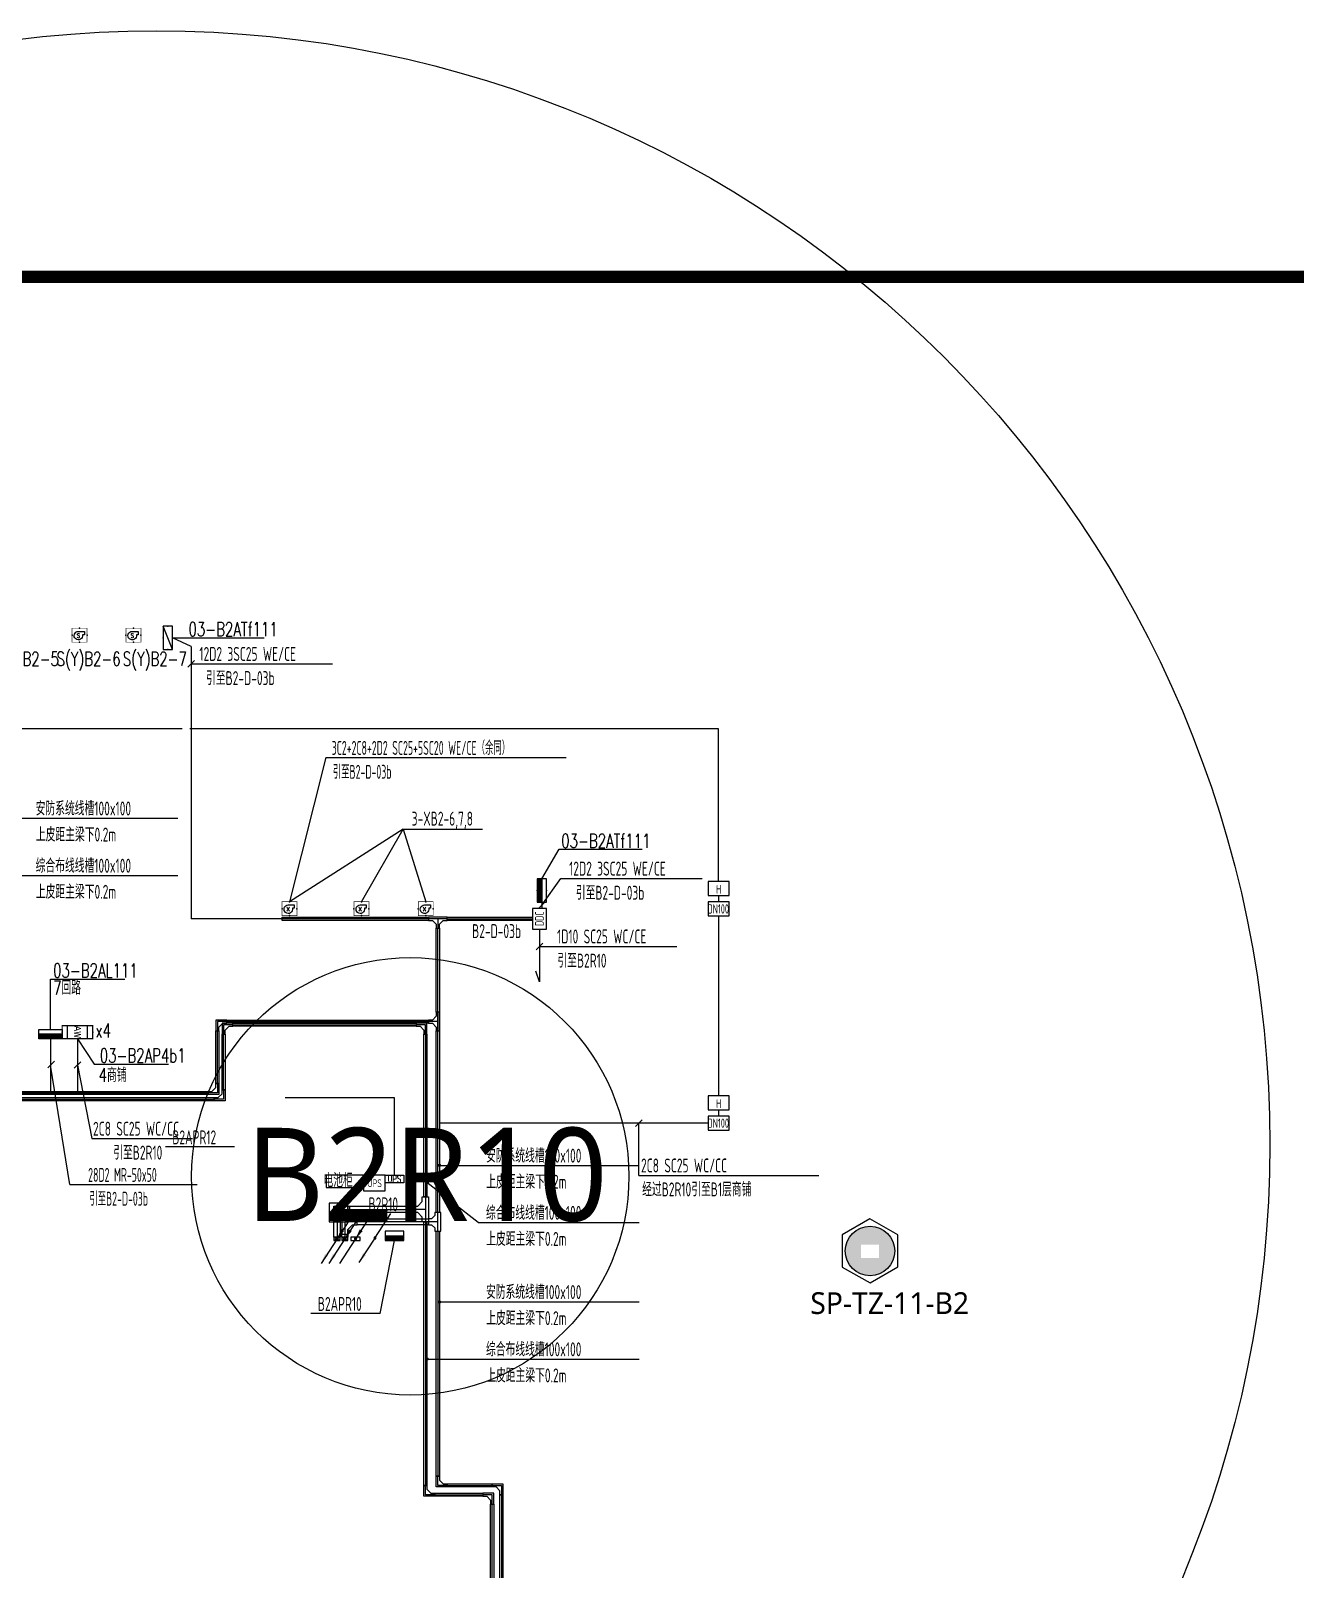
# Model space of a CAD drawing. Extents: x 444086 to 1693832, y -6784 to 371769.
# Drawn here: x 1465352 to 1506114, y 283399 to 332989 of the extents above; entities that cross this region are included whole.
import ezdxf
from ezdxf.enums import TextEntityAlignment as Align

# ---------------------------------------------------------------- set-up
doc = ezdxf.new("R2010")
doc.units = 0
doc.header["$LTSCALE"] = 1000
doc.header["$MEASUREMENT"] = 0
doc.linetypes.add('SZGX_a-zzgr$0$DASHDOT2', pattern=[6, 3, -1.5, 0, -1.5])
doc.layers.get('0').update_dxf_attribs({"color": 1, "linetype": 'CONTINUOUS'})
for name, color, linetype in [('AE-EL-TXT', 3, 'CONTINUOUS'), ('AP', 7, 'CONTINUOUS'), ('A无产权', 5, 'CONTINUOUS'), ('CABLETRAY_DOTE', 5, 'CONTINUOUS'), ('CABLETRAY_WEAK', 6, 'CONTINUOUS'), ('e-LDZ2', 4, 'CONTINUOUS'), ('E-P-NL', 6, 'CONTINUOUS'), ('e-XDD', 7, 'CONTINUOUS'), ('T-BAS', 11, 'CONTINUOUS'), ('T-BSA TEXT', 7, '485_LINE'), ('T-I-CHANNELS', 2, 'CONTINUOUS'), ('T-METER DATA', 150, 'C_LINE'), ('T-R-INTEGRATE', 1, 'CONTINUOUS'), ('T-SYSTEM BLOCK', 4, 'CONTINUOUS'), ('T-TEXT', 7, 'CONTINUOUS'), ('T-TEXT-RD', 3, 'CONTINUOUS'), ('T-电源线槽', 1, 'CONTINUOUS'), ('T-铁塔', 3, 'CONTINUOUS'), ('WALL', 9, 'CONTINUOUS')]:
    doc.layers.add(name, color=color, linetype=linetype)
doc.layers.add('Arc_建筑红线', color=8, linetype='CONTINUOUS', lineweight=40)
doc.styles.add('_TCH_DIM', font='SIMPLEX', dxfattribs={"bigfont": 'GBCBIG'})
doc.styles.add('_TCH_LABEL', font='COMPLEX', dxfattribs={"bigfont": 'GBCBIG'})
doc.styles.add('_TEL_DIM', font='SIMPLEX', dxfattribs={"width": 0.8, "height": 3.5, "bigfont": 'HZTXT'})
doc.styles.add('GBSTYLE', font='gbxwxt.shx', dxfattribs={"width": 0.6, "bigfont": 'gbhzfs.shx'})
doc.styles.add('HZTXT1', font='txtd.shx', dxfattribs={"width": 0.7, "bigfont": 'hztxt.shx'})
doc.styles.get("Standard").update_dxf_attribs({"font": 'GBENOR', "bigfont": 'GBCBIG'})
doc.linetypes.add('485_LINE', pattern='A,25.7,-3.58,["485",Standard,S=2.54,R=0,X=-3.2,Y=-1.27],-3.85', length=33.13)
doc.linetypes.add('C_LINE', pattern='A,25.7,-2.08,["C",Standard,S=2.54,R=0,X=-0.54,Y=-1.27],-2.35', length=30.13)

# ---------------------------------------------------------------- blocks, each defined once
blk = doc.blocks.new('*X692')
at = {"color": 0}
for p, q in [((-250, 33), (-183, 100)), ((-250, 68), (-218, 100)), ((-247, 0), (-147, 100)), ((-212, 0), (-112, 100)), ((-177, 0), (-77, 100)), ((-141, 0), (-41, 100)), ((-106, 0), (-6, 100)), ((-71, 0), (29, 100)), ((-35, 0), (65, 100)), ((0, 0), (100, 100)), ((35, 0), (135, 100)), ((71, 0), (171, 100)), ((106, 0), (206, 100)), ((141, 0), (241, 100)), ((177, 0), (250, 73)), ((212, 0), (250, 38)), ((247, 0), (250, 3))]:
    blk.add_line(p, q, dxfattribs=at)
blk = doc.blocks.new('$equip$00001414')
for p, q in [((0.75, 0.6), (-0.75, 0.6)), ((-0.75, 0.6), (-0.75, 0)), ((-0.75, 0.3), (0.75, 0.3)), ((-0.75, 0), (0.75, 0)), ((0.75, 0), (0.75, 0.6))]:
    blk.add_line(p, q)
at = {"const_width": 0.3}
blk.add_lwpolyline([(-0.75, 0.15), (0.75, 0.15)], dxfattribs=at)
for p in [(-0.75, 0.3), (0, 0.6), (0, 0), (0.75, 0.3)]:
    blk.add_point(p)
at = {"xscale": 0.00300000000061118, "yscale": 0.00300000000061118, "zscale": 0.00300000000061118}
blk.add_blockref('*X692', (0, 0), dxfattribs=at)
at = {"style": '_TCH_LABEL', "flags": 9}
blk.add_attdef('A', (0, 0), '', height=0.00002, dxfattribs=at)
blk = doc.blocks.new('$equip_U$00000289(PC-201201232)')
at = {"const_width": 0.075}
blk.add_lwpolyline([(-0.9, 1.68), (-0.9, 0), (0.9, 0), (0.9, 1.68)], close=True, dxfattribs=at)
blk.add_lwpolyline([(0.58, 1.3), (0.58, 0.89), (0.37, 0.89, -2.805884), (-0.14, 1.3)], format="xyb", close=True)
for p in [(-0.9, 0.84), (0, 1.68), (0, 0), (0.9, 0.84)]:
    blk.add_point(p)
at = {"color": 7, "style": '_TCH_LABEL'}
blk.add_attdef('$TEXT$', text='', height=0.5, dxfattribs=at).set_placement((-0.15, 0.79), align=Align.MIDDLE_CENTER)
at = {"color": 7, "style": '_TEL_DIM', "flags": 1}
blk.add_attdef('A', text='', height=0.000025, dxfattribs=at).set_placement((0, 0), align=Align.MIDDLE_CENTER)
blk = doc.blocks.new('DDC')
at = {"layer": 'T-SYSTEM BLOCK'}
blk.add_lwpolyline([(-300, -400), (300, -400), (300, 0), (-300, 0)], close=True, dxfattribs=at)
at = {"layer": 'T-TEXT', "style": 'GBSTYLE', "width": 0.7}
blk.add_text('DDC', height=250, dxfattribs=at).set_placement((5, -324), align=Align.CENTER)
blk = doc.blocks.new('空调抄费表')
at = {"layer": 'T-SYSTEM BLOCK'}
blk.add_lwpolyline([(-338, 0), (338, 0), (338, 450), (-338, 450)], close=True, dxfattribs=at)
at = {"layer": 'T-TEXT', "style": 'GBSTYLE', "width": 0.7}
blk.add_text('H', height=281, dxfattribs=at).set_placement((-84, 63))
blk = doc.blocks.new('$equip$00001416')
for p, q in [((0.75, 0.6), (-0.75, 0.6)), ((-0.75, 0), (0.75, 0.6)), ((-0.75, 0.6), (-0.75, 0)), ((-0.75, 0), (0.75, 0)), ((0.75, 0), (0.75, 0.6))]:
    blk.add_line(p, q)
for p in [(-0.75, 0.3), (0, 0.6), (0, 0), (0.75, 0.3)]:
    blk.add_point(p)
at = {"style": '_TCH_LABEL', "flags": 9}
blk.add_attdef('A', (0, 0), '', height=0.00002, dxfattribs=at)
blk = doc.blocks.new('$equip_U$00000228(PC-201201232)')
at = {"const_width": 0.06}
blk.add_lwpolyline([(-0.72, 1.35), (-0.72, 0), (0.72, 0), (0.72, 1.35)], close=True, dxfattribs=at)
blk.add_lwpolyline([(0.47, 1.04), (0.47, 0.71), (0.29, 0.71, -2.805884), (-0.11, 1.04)], format="xyb", close=True)
for p in [(-0.72, 0.67), (0, 1.35), (0, 0), (0.72, 0.67)]:
    blk.add_point(p)
at = {"color": 7, "style": '_TCH_LABEL'}
blk.add_attdef('$TEXT$', text='', height=0.4, dxfattribs=at).set_placement((-0.11, 0.63), align=Align.MIDDLE_CENTER)
at = {"color": 7, "style": '_TCH_LABEL', "flags": 1}
blk.add_attdef('A', text='', height=0.000025, dxfattribs=at).set_placement((0, 0), align=Align.MIDDLE_CENTER)
blk = doc.blocks.new('$equip_U$00000265(GZ顾恪)')
at = {"linetype": 'Continuous'}
for p, q in [((-0.54, 0.7), (-0.54, 0)), ((0.54, 0.7), (0.54, 0))]:
    blk.add_line(p, q, dxfattribs=at)
at = {"const_width": 0.06}
blk.add_lwpolyline([(-0.82, 0.7), (0.82, 0.7), (0.82, 0), (-0.82, 0)], close=True, dxfattribs=at)
for p in [(-0.82, 0.35), (0, 0.7), (0, 0), (0.82, 0.35)]:
    blk.add_point(p)
at = {"color": 7, "style": '_TCH_LABEL'}
blk.add_attdef('$TEXT$', text='', height=0.36, dxfattribs=at).set_placement((-0.004, 0.344), align=Align.MIDDLE_CENTER)
at = {"color": 7, "style": '_TCH_LABEL', "flags": 1}
blk.add_attdef('A', text='', height=0.000025, dxfattribs=at).set_placement((0, 0), align=Align.MIDDLE_CENTER)
blk = doc.blocks.new('$C30801101522724')
at = {"layer": 'T-SYSTEM BLOCK'}
blk.add_hatch(color=256, dxfattribs=at).paths.add_polyline_path([(0, 0), (0, -0.3), (1.2, -0.3), (1.2, 0)])
blk.add_line((0, 0), (1.2, 0), dxfattribs=at)
blk.add_lwpolyline([(0, -0.3), (1.2, -0.3), (1.2, 0.3), (0, 0.3)], close=True, dxfattribs=at)
at = {"style": '_TEL_DIM', "width": 0.8, "flags": 9}
blk.add_attdef('A', (0, 0), '', height=0.007, rotation=0.01, dxfattribs=at)
blk = doc.blocks.new('UPS')
at = {"layer": 'T-SYSTEM BLOCK'}
blk.add_lwpolyline([(-350, -500), (350, -500), (350, 0), (-350, 0)], close=True, dxfattribs=at)
at = {"layer": 'T-TEXT', "style": 'GBSTYLE', "width": 0.7}
blk.add_text('UPS', height=250, dxfattribs=at).set_placement((-215, -384))
blk = doc.blocks.new('UPS1111111')
at = {"layer": 'e-LDZ2'}
blk.add_lwpolyline([(1572091, 301016), (1572991, 301016), (1572991, 300641), (1572091, 300641), (1572091, 301016)], dxfattribs=at)
at = {"layer": 'e-XDD', "style": 'HZTXT1', "width": 0.7}
blk.add_text('UPS', height=350, dxfattribs=at).set_placement((1572541, 300659), align=Align.CENTER)

msp = doc.modelspace()

# ---------------------------------------------------------------- hatches: boundary and pattern name
at = {"layer": 'T-SYSTEM BLOCK'}
h = msp.add_hatch(color=256, dxfattribs=at)
edge = h.paths.add_edge_path()
edge.add_arc((1476447, 294074), 52.5, 0, 360)
h.paths.add_polyline_path([(1476830, 294563), (1476962, 294868), (1476737, 294623)])
h = msp.add_hatch(color=256, dxfattribs=at)
edge = h.paths.add_edge_path()
edge.add_arc((1475225, 294050), 52.5, 0, 360)
h.paths.add_polyline_path([(1474842, 293562), (1474710, 293257), (1474935, 293502)])
h = msp.add_hatch(color=256, dxfattribs=at)
edge = h.paths.add_edge_path()
edge.add_arc((1475475, 294050), 52.5, 0, 360)
h.paths.add_polyline_path([(1475092, 293562), (1474960, 293257), (1475185, 293502)])
h = msp.add_hatch(color=256, dxfattribs=at)
h.paths.add_polyline_path([(1475450, 294296), (1475404, 294326), (1475254, 294094, -0.041583), (1475260, 294089)])
h.paths.add_polyline_path([(1475404, 294326), (1475357, 294356), (1475246, 294099, -0.041583), (1475254, 294094)])
h.paths.add_polyline_path([(1475254, 294094, 0.041583), (1475246, 294099), (1475225, 294050)], flags=17)
h.paths.add_polyline_path([(1475260, 294089, 0.041583), (1475254, 294094), (1475225, 294050)], flags=17)
h.paths.add_polyline_path([(1475246, 294099, 0.539871), (1475172, 294050, 1), (1475277, 294050, 0.210266), (1475260, 294089), (1475225, 294050)])
h = msp.add_hatch(color=256, dxfattribs=at)
h.paths.add_polyline_path([(1475700, 294296), (1475654, 294326), (1475504, 294094, -0.041583), (1475510, 294089)])
h.paths.add_polyline_path([(1475654, 294326), (1475607, 294356), (1475496, 294099, -0.041583), (1475504, 294094)])
h.paths.add_polyline_path([(1475504, 294094, 0.041583), (1475496, 294099), (1475475, 294050)], flags=17)
h.paths.add_polyline_path([(1475510, 294089, 0.041583), (1475504, 294094), (1475475, 294050)], flags=17)
h.paths.add_polyline_path([(1475496, 294099, 0.539871), (1475422, 294050, 1), (1475527, 294050, 0.210266), (1475510, 294089), (1475475, 294050)])
h = msp.add_hatch(color=256, dxfattribs=at)
h.paths.add_polyline_path([(1476050, 294296), (1476004, 294326), (1475854, 294094, -0.041583), (1475860, 294089)])
h.paths.add_polyline_path([(1476004, 294326), (1475957, 294356), (1475846, 294099, -0.041583), (1475854, 294094)])
h.paths.add_polyline_path([(1475854, 294094, 0.041583), (1475846, 294099), (1475825, 294050)], flags=17)
h.paths.add_polyline_path([(1475860, 294089, 0.041583), (1475854, 294094), (1475825, 294050)], flags=17)
h.paths.add_polyline_path([(1475846, 294099, 0.539871), (1475772, 294050, 1), (1475877, 294050, 0.210266), (1475860, 294089), (1475825, 294050)])
h = msp.add_hatch(color=256, dxfattribs=at)
edge = h.paths.add_edge_path()
edge.add_arc((1476447, 294074), 52.5, 0, 360)
h.paths.add_polyline_path([(1476064, 293586), (1475932, 293281), (1476157, 293526)])
at = {"layer": 'T-TEXT', "linetype": 'ByBlock'}
h = msp.add_hatch(color=256, dxfattribs=at)
edge = h.paths.add_edge_path()
edge.add_arc((1478525, 296416), 37.5, 0, 360)
h = msp.add_hatch(color=256, dxfattribs=at)
edge = h.paths.add_edge_path()
edge.add_arc((1478125, 295864), 37.5, 0, 360)
h = msp.add_hatch(color=256, dxfattribs=at)
edge = h.paths.add_edge_path()
edge.add_arc((1478525, 292018), 37.5, 0, 360)
h = msp.add_hatch(color=256, dxfattribs=at)
edge = h.paths.add_edge_path()
edge.add_arc((1478125, 290174), 37.5, 0, 360)
at = {"layer": 'WALL', "linetype": 'ByBlock'}
h = msp.add_hatch(dxfattribs=at)
h.set_pattern_fill('ESCHER', color=1)
h.set_pattern_definition([(60, (-1384841.132, -2108109.244), (-30.47999999, -7e-09), [27.94, -2.54]), (180, (-1384841.132, -2108109.244), (15.24, -26.3964543), [27.94, -2.54]), (300, (-1384841.132, -2108109.244), (30.47999999, -7e-09), [27.94, -2.54]), (60, (-1384838.592, -2108109.244), (-30.47999999, -7e-09), [5.08, -25.4]), (300, (-1384838.592, -2108109.244), (30.47999999, -7e-09), [5.08, -25.4]), (60, (-1384842.402, -2108107.045), (-30.47999999, -7e-09), [5.08, -25.4]), (180, (-1384842.402, -2108107.045), (15.24, -26.3964543), [5.08, -25.4]), (300, (-1384842.402, -2108111.444), (30.47999999, -7e-09), [5.08, -25.4]), (180, (-1384842.402, -2108111.444), (15.24, -26.3964543), [5.08, -25.4]), (60, (-1384851.292, -2108109.244), (-30.47999999, -7e-09), [5.08, -25.4]), (300, (-1384851.292, -2108109.244), (30.47999999, -7e-09), [5.08, -25.4]), (60, (-1384836.052, -2108118.043), (-30.47999999, -7e-09), [5.08, -25.4]), (180, (-1384836.052, -2108118.043), (15.24, -26.3964543), [5.08, -25.4]), (300, (-1384836.052, -2108100.445), (30.47999999, -7e-09), [5.08, -25.4]), (180, (-1384836.052, -2108100.445), (15.24, -26.3964543), [5.08, -25.4]), (0, (-1384836.052, -2108104.845), (-15.24, 26.3964543), [17.78, -12.7]), (0, (-1384836.052, -2108113.644), (-15.24, 26.3964543), [17.78, -12.7]), (120, (-1384839.862, -2108102.645), (-30.47999999, 7e-09), [17.78, -12.7]), (120, (-1384847.482, -2108107.045), (-30.47999999, 7e-09), [17.78, -12.7]), (240, (-1384847.482, -2108111.444), (15.23999999, -26.3964543), [17.78, -12.7]), (240, (-1384839.862, -2108115.843), (15.23999999, -26.3964543), [17.78, -12.7])])
h.paths.add_polyline_path([(1491611, 293657, 1), (1493203, 293657, 1)])
h.paths.add_polyline_path([(1492701, 293862), (1492701, 293427), (1492113, 293427), (1492113, 293862)], flags=16)

# ---------------------------------------------------------------- linework, layer by layer
at = {"layer": 'AE-EL-TXT'}
for p, q in [((1477075, 298595, 0), (1473548, 298595, 0)), ((1477075, 296100, 0), (1477075, 298595, 0))]:
    msp.add_line(p, q, dxfattribs=at)
at = {"layer": 'Arc_建筑红线', "color": 20, "linetype": 'SZGX_a-zzgr$0$DASHDOT2', "ltscale": 0.2, "const_width": 400}
msp.add_lwpolyline([(1507132, 303600), (1515132, 311600), (1532552, 311600), (1532552, 325060), (1380092, 325060), (1380092, 311600), (1261882, 311600), (1260632, 309100), (1260632, 224070), (1365922, 224070), (1365922, 129100), (1507132, 129100), (1507132, 303600)], dxfattribs=at)
at = {"layer": 'CABLETRAY_DOTE'}
for p, q in [((1478175, 304363, 0), (1473457, 304363, 0)), ((1478775, 304363, 0), (1478175, 304363, 0)), ((1478475, 304363, 0), (1478475, 304063, 0)), ((1478775, 304363, 0), (1481525, 304363, 0)), ((1471668, 301050, 0), (1471368, 301050, 0)), ((1471368, 301050, 0), (1471368, 300750, 0)), ((1471668, 301050, 0), (1478175, 301050, 0)), ((1478475, 301050, 0), (1478175, 301050, 0)), ((1478475, 300750, 0), (1478475, 301350, 0)), ((1471368, 299051, 0), (1471368, 300750, 0)), ((1471368, 299051, 0), (1471368, 298751, 0)), ((1464875, 298751, 0), (1471068, 298751, 0)), ((1471368, 298751, 0), (1471068, 298751, 0)), ((1478475, 294299, 0), (1478475, 286400, 0)), ((1478475, 286100, 0), (1478475, 286400, 0)), ((1478775, 286100, 0), (1478475, 286100, 0)), ((1478775, 286100, 0), (1480225, 286100, 0)), ((1480225, 286100, 0), (1480525, 286100, 0)), ((1480525, 286100, 0), (1480525, 285800, 0)), ((1480525, 285800, 0), (1480525, 281653, 0))]:
    msp.add_line(p, q, dxfattribs=at)
at = {"layer": 'CABLETRAY_DOTE', "linetype": 'ByBlock'}
for p, q in [((1478475, 294899, 0), (1478475, 304063)), ((1471868, 300950, 0), (1471568, 300950, 0)), ((1471568, 300950, 0), (1471568, 300650, 0)), ((1471568, 298851, 0), (1471568, 300650, 0)), ((1471868, 300950, 0), (1477775, 300950, 0)), ((1478075, 300950, 0), (1477775, 300950, 0)), ((1478075, 300650, 0), (1478075, 300950, 0)), ((1478075, 300650, 0), (1478075, 295399, 0)), ((1464675, 298551, 0), (1471268, 298551, 0)), ((1471568, 298551, 0), (1471268, 298551, 0)), ((1471568, 298851, 0), (1471568, 298551, 0)), ((1478075, 295399, 0), (1478075, 294599, 0)), ((1475225, 294599, 0), (1475225, 294999, 0)), ((1475225, 294999, 0), (1475625, 294999, 0)), ((1475225, 294599, 0), (1475225, 294099, 0)), ((1475875, 294599, 0), (1475475, 294599, 0)), ((1475475, 294599, 0), (1475475, 294199, 0)), ((1475625, 294999, 0), (1477675, 294999, 0)), ((1478175, 294599, 0), (1475875, 294599, 0)), ((1478075, 294999, 0), (1477675, 294999, 0)), ((1478075, 294599, 0), (1478075, 286100, 0)), ((1478475, 294599, 0), (1478175, 294599, 0)), ((1478475, 294299, 0), (1478475, 294899, 0)), ((1475475, 294199, 0), (1475475, 294099, 0)), ((1478075, 285800, 0), (1478075, 286100, 0)), ((1478375, 285800, 0), (1478075, 285800, 0)), ((1478375, 285800, 0), (1479925, 285800, 0)), ((1480225, 285800, 0), (1479925, 285800, 0)), ((1480225, 285500, 0), (1480225, 285800, 0)), ((1480225, 281353, 0), (1480225, 285500, 0))]:
    msp.add_line(p, q, dxfattribs=at)
at = {"layer": 'CABLETRAY_WEAK'}
for p, q in [((1473457, 304313, 0), (1473457, 304413, 0)), ((1473457, 304413, 0), (1478175, 304413, 0)), ((1478175, 304313, 0), (1473457, 304313, 0)), ((1478775, 304413, 0), (1478175, 304413, 0)), ((1478175, 304413, 0), (1478175, 304313, 0)), ((1478175, 304413, 0), (1478175, 304313, 0)), ((1478175, 304313, 0), (1478300, 304313, 0)), ((1478300, 304313, 0), (1478425, 304188, 0)), ((1478425, 304188, 0), (1478425, 304063, 0)), ((1478425, 304063, 0), (1478525, 304063, 0)), ((1478525, 304188, 0), (1478650, 304313, 0)), ((1478525, 304063, 0), (1478525, 304188, 0)), ((1478650, 304313, 0), (1478775, 304313, 0)), ((1478775, 304313, 0), (1478775, 304413, 0)), ((1478775, 304413, 0), (1481525, 304413, 0)), ((1478775, 304313, 0), (1478775, 304413, 0)), ((1481525, 304313, 0), (1478775, 304313, 0)), ((1481525, 304413, 0), (1481525, 304313, 0)), ((1471668, 301100, 0), (1471318, 301100, 0)), ((1471318, 301100, 0), (1471318, 300750, 0)), ((1471668, 301000, 0), (1471668, 301100, 0)), ((1471668, 301100, 0), (1478175, 301100, 0)), ((1471668, 301000, 0), (1471668, 301100, 0)), ((1478175, 301100, 0), (1478175, 301000, 0)), ((1478300, 301100, 0), (1478175, 301100, 0)), ((1478175, 301100, 0), (1478175, 301000, 0)), ((1478425, 301225, 0), (1478300, 301100, 0)), ((1478525, 301350, 0), (1478425, 301350, 0)), ((1478425, 301350, 0), (1478425, 301225, 0)), ((1478525, 300750, 0), (1478525, 301350, 0)), ((1471318, 300750, 0), (1471418, 300750, 0)), ((1471318, 299051, 0), (1471318, 300750, 0)), ((1471318, 300750, 0), (1471418, 300750, 0)), ((1471418, 300875, 0), (1471543, 301000, 0)), ((1471418, 300750, 0), (1471418, 300875, 0)), ((1471418, 300750, 0), (1471418, 299051, 0)), ((1471543, 301000, 0), (1471668, 301000, 0)), ((1478175, 301000, 0), (1471668, 301000, 0)), ((1478175, 301000, 0), (1478300, 301000, 0)), ((1478300, 301000, 0), (1478425, 300875, 0)), ((1478425, 300875, 0), (1478425, 300750, 0)), ((1478425, 300750, 0), (1478525, 300750, 0)), ((1471418, 299051, 0), (1471318, 299051, 0)), ((1471318, 298926, 0), (1471318, 299051, 0)), ((1471318, 299051, 0), (1471418, 299051, 0)), ((1471418, 299051, 0), (1471418, 298701, 0)), ((1464875, 298801, 0), (1471068, 298801, 0)), ((1471068, 298701, 0), (1464875, 298701, 0)), ((1471068, 298801, 0), (1471068, 298701, 0)), ((1471068, 298701, 0), (1471068, 298801, 0)), ((1471068, 298801, 0), (1471193, 298801, 0)), ((1471418, 298701, 0), (1471068, 298701, 0)), ((1471193, 298801, 0), (1471318, 298926, 0)), ((1478425, 286400, 0), (1478425, 294299, 0)), ((1478425, 294299, 0), (1478525, 294299, 0)), ((1478525, 294299, 0), (1478525, 286400, 0)), ((1478525, 286400, 0), (1478425, 286400, 0)), ((1478425, 286050, 0), (1478425, 286400, 0)), ((1478425, 286400, 0), (1478525, 286400, 0)), ((1478525, 286400, 0), (1478525, 286275, 0)), ((1478525, 286275, 0), (1478650, 286150, 0)), ((1478650, 286150, 0), (1478775, 286150, 0)), ((1478775, 286150, 0), (1478775, 286050, 0)), ((1478775, 286050, 0), (1478775, 286150, 0)), ((1478775, 286150, 0), (1480225, 286150, 0)), ((1480225, 286150, 0), (1480225, 286050, 0)), ((1480225, 286150, 0), (1480575, 286150, 0)), ((1480225, 286050, 0), (1480225, 286150, 0)), ((1480575, 286150, 0), (1480575, 285800, 0)), ((1478775, 286050, 0), (1478425, 286050, 0)), ((1480225, 286050, 0), (1478775, 286050, 0)), ((1480350, 286050, 0), (1480225, 286050, 0)), ((1480475, 285925, 0), (1480350, 286050, 0)), ((1480475, 285800, 0), (1480475, 285925, 0)), ((1480475, 281653, 0), (1480475, 285800, 0)), ((1480475, 285800, 0), (1480575, 285800, 0)), ((1480575, 285800, 0), (1480475, 285800, 0)), ((1480575, 285800, 0), (1480575, 281653, 0))]:
    msp.add_line(p, q, dxfattribs=at)
at = {"layer": 'CABLETRAY_WEAK', "linetype": 'ByBlock'}
for p, q in [((1478425, 304063), (1478525, 304063)), ((1478425, 301350), (1478425, 304063)), ((1478525, 304063), (1478525, 294899, 0)), ((1478425, 294899, 0), (1478425, 300750)), ((1475875, 294699, 0), (1475375, 294699, 0)), ((1475375, 294699, 0), (1475375, 294199, 0)), ((1475875, 294499, 0), (1475875, 294699, 0)), ((1475875, 294699, 0), (1478175, 294699, 0)), ((1475875, 294499, 0), (1475875, 294699, 0)), ((1478175, 294699, 0), (1478175, 294499, 0)), ((1478275, 294699, 0), (1478175, 294699, 0)), ((1478175, 294699, 0), (1478175, 294499, 0)), ((1478375, 294799, 0), (1478275, 294699, 0)), ((1478575, 294899, 0), (1478375, 294899, 0)), ((1478375, 294899, 0), (1478375, 294799, 0)), ((1478525, 294899, 0), (1478425, 294899, 0)), ((1478575, 294299, 0), (1478575, 294899, 0)), ((1475375, 294099, 0), (1475375, 294199, 0)), ((1475375, 294199, 0), (1475575, 294199, 0)), ((1475375, 294199, 0), (1475575, 294199, 0)), ((1475575, 294099, 0), (1475375, 293999, 0)), ((1475375, 294099, 0), (1475575, 293999, 0)), ((1475575, 294099, 0), (1475375, 294099, 0)), ((1475575, 294349, 0), (1475725, 294499, 0)), ((1475575, 294199, 0), (1475575, 294349, 0)), ((1475575, 294199, 0), (1475575, 294099, 0)), ((1475725, 294499, 0), (1475875, 294499, 0)), ((1478175, 294499, 0), (1475875, 294499, 0)), ((1478175, 294499, 0), (1478275, 294499, 0)), ((1478275, 294499, 0), (1478375, 294399, 0)), ((1478375, 294399, 0), (1478375, 294299, 0)), ((1478375, 294299, 0), (1478575, 294299, 0)), ((1478375, 294299, 0), (1478575, 294299, 0))]:
    msp.add_line(p, q, dxfattribs=at)
at = {"layer": 'CABLETRAY_WEAK', "elevation": 0}
msp.add_lwpolyline([(1475375, 294000), (1475575, 294000), (1475575, 294100), (1475375, 294100)], close=True, dxfattribs=at)
at = {"layer": 'T-BAS'}
for p, q in [((1469925, 313425, 0), (1472877, 313426, 0)), ((1470525, 313145, 0), (1469925, 313425, 0)), ((1470525, 313145, 0), (1470525, 304363, 0)), ((1477361, 307253, 0), (1473692, 304916, 0)), ((1476012, 304916, 0), (1477361, 307253, 0)), ((1477361, 307253, 0), (1478083, 304916, 0)), ((1481825, 305650, 0), (1482387, 306605, 0)), ((1473457, 304363, 0), (1470525, 304363, 0)), ((1465990, 302421), (1468383, 302421)), ((1465990, 300797), (1465990, 302421)), ((1465990, 300497), (1465990, 298801, 0))]:
    msp.add_line(p, q, dxfattribs=at)
at = {"layer": 'T-BAS', "linetype": 'ByBlock'}
for p, q in [((1477361, 307253, 0), (1479917, 307253, 0)), ((1482387, 306605, 0), (1485065, 306605, 0)), ((1481825, 304900, 0), (1481825, 304700, 0))]:
    msp.add_line(p, q, dxfattribs=at)
at = {"layer": 'T-BAS', "color": 1, "linetype": 'ByBlock'}
for p, q in [((1481750, 304025, 0), (1481750, 302334, 0)), ((1481750, 302334, 0), (1481631, 302673, 0))]:
    msp.add_line(p, q, dxfattribs=at)
at = {"layer": 'T-BAS', "color": 3}
msp.add_circle((1477586, 296064), 7049, dxfattribs=at)
at = {"layer": 'T-BSA TEXT', "linetype": 'ByBlock'}
for p, q in [((1470419, 312476, 0), (1470631, 312688, 0)), ((1470525, 312582, 0), (1475082, 312582, 0)), ((1474862, 309562), (1473692, 304916)), ((1474862, 309562), (1482607, 309562)), ((1481825, 304800, 0), (1482445, 305662)), ((1482445, 305662), (1487001, 305662, 0)), ((1481718, 304694, 0), (1481931, 304907, 0)), ((1481643, 303369, 0), (1481856, 303581, 0)), ((1481750, 303475, 0), (1486183, 303475, 0)), ((1465902, 299562, 0), (1466115, 299774, 0)), ((1466616, 295800), (1465990, 299649)), ((1466751, 299545, 0), (1466963, 299757, 0)), ((1466857, 299651, 0), (1467317, 297287)), ((1484850, 297670, 0), (1485063, 297882, 0)), ((1484957, 296094, 0), (1484957, 297776, 0)), ((1467317, 297287), (1470563, 297287)), ((1484957, 296094, 0), (1490752, 296094, 0)), ((1466616, 295800), (1470720, 295800))]:
    msp.add_line(p, q, dxfattribs=at)
at = {"layer": 'T-I-CHANNELS', "linetype": 'ByBlock'}
for p, q in [((1471868, 301000, 0), (1471518, 301000, 0)), ((1471518, 301000, 0), (1471518, 300650, 0)), ((1471518, 300650, 0), (1471618, 300650, 0)), ((1471518, 298851, 0), (1471518, 300650, 0)), ((1471518, 300650, 0), (1471618, 300650, 0)), ((1471618, 300775, 0), (1471743, 300900, 0)), ((1471618, 300650, 0), (1471618, 300775, 0)), ((1471618, 300650, 0), (1471618, 298851, 0)), ((1471743, 300900, 0), (1471868, 300900, 0)), ((1471868, 300900, 0), (1471868, 301000, 0)), ((1471868, 301000, 0), (1477775, 301000, 0)), ((1471868, 300900, 0), (1471868, 301000, 0)), ((1477775, 300900, 0), (1471868, 300900, 0)), ((1477775, 301000, 0), (1477775, 300900, 0)), ((1478125, 301000, 0), (1477775, 301000, 0)), ((1477775, 301000, 0), (1477775, 300900, 0)), ((1477775, 300900, 0), (1477900, 300900, 0)), ((1477900, 300900, 0), (1478025, 300775, 0)), ((1478025, 300775, 0), (1478025, 300650, 0)), ((1478025, 295399, 0), (1478025, 300650, 0)), ((1478025, 300650, 0), (1478125, 300650, 0)), ((1478025, 300650, 0), (1478125, 300650, 0)), ((1478125, 300650, 0), (1478125, 301000, 0)), ((1478125, 300650, 0), (1478125, 295399, 0)), ((1464675, 298601, 0), (1471268, 298601, 0)), ((1471268, 298601, 0), (1471268, 298501, 0)), ((1471268, 298501, 0), (1471268, 298601, 0)), ((1471268, 298601, 0), (1471393, 298601, 0)), ((1471393, 298601, 0), (1471518, 298726, 0)), ((1471618, 298851, 0), (1471518, 298851, 0)), ((1471518, 298726, 0), (1471518, 298851, 0)), ((1471518, 298851, 0), (1471618, 298851, 0)), ((1471618, 298851, 0), (1471618, 298501, 0)), ((1471268, 298501, 0), (1464675, 298501, 0)), ((1471618, 298501, 0), (1471268, 298501, 0)), ((1475125, 294599, 0), (1475125, 295099, 0)), ((1475125, 295099, 0), (1475625, 295099, 0)), ((1475625, 294899, 0), (1475625, 295099, 0)), ((1475625, 295099, 0), (1477675, 295099, 0)), ((1475625, 295099, 0), (1475625, 294899, 0)), ((1477675, 294899, 0), (1477675, 295099, 0)), ((1477675, 295099, 0), (1477825, 295099, 0)), ((1477825, 295099, 0), (1477975, 295249, 0)), ((1477975, 295249, 0), (1477975, 295399, 0)), ((1477975, 295399, 0), (1478175, 295399, 0)), ((1478125, 295399, 0), (1478025, 295399, 0)), ((1478175, 295399, 0), (1478175, 294599, 0)), ((1475125, 294099, 0), (1475125, 294599, 0)), ((1475125, 294599, 0), (1475325, 294599, 0)), ((1475325, 294599, 0), (1475125, 294599, 0)), ((1475475, 294899, 0), (1475325, 294749, 0)), ((1475325, 294749, 0), (1475325, 294599, 0)), ((1475325, 294599, 0), (1475325, 294099, 0)), ((1475625, 294899, 0), (1475475, 294899, 0)), ((1477675, 294899, 0), (1475625, 294899, 0)), ((1477825, 294899, 0), (1477675, 294899, 0)), ((1477975, 294749, 0), (1477825, 294899, 0)), ((1477975, 294599, 0), (1477975, 294749, 0)), ((1478175, 294599, 0), (1477975, 294599, 0)), ((1478025, 286100, 0), (1478025, 294599, 0)), ((1478025, 294599, 0), (1478125, 294599, 0)), ((1478125, 294599, 0), (1478125, 286100, 0)), ((1475325, 294099, 0), (1475125, 293999, 0)), ((1475125, 294099, 0), (1475325, 293999, 0)), ((1475325, 294099, 0), (1475125, 294099, 0)), ((1478125, 286100, 0), (1478025, 286100, 0)), ((1478025, 285750, 0), (1478025, 286100, 0)), ((1478025, 286100, 0), (1478125, 286100, 0)), ((1478375, 285750, 0), (1478025, 285750, 0)), ((1478125, 286100, 0), (1478125, 285975, 0)), ((1478125, 285975, 0), (1478250, 285850, 0)), ((1478250, 285850, 0), (1478375, 285850, 0)), ((1478375, 285750, 0), (1478375, 285850, 0)), ((1478375, 285850, 0), (1479925, 285850, 0)), ((1478375, 285850, 0), (1478375, 285750, 0)), ((1479925, 285750, 0), (1478375, 285750, 0)), ((1479925, 285850, 0), (1479925, 285750, 0)), ((1480275, 285850, 0), (1479925, 285850, 0)), ((1479925, 285850, 0), (1479925, 285750, 0)), ((1479925, 285750, 0), (1480050, 285750, 0)), ((1480050, 285750, 0), (1480175, 285625, 0)), ((1480275, 285500, 0), (1480275, 285850, 0)), ((1480175, 285625, 0), (1480175, 285500, 0)), ((1480175, 285500, 0), (1480275, 285500, 0)), ((1480175, 281353, 0), (1480175, 285500, 0)), ((1480175, 285500, 0), (1480275, 285500, 0)), ((1480275, 285500, 0), (1480275, 281353, 0))]:
    msp.add_line(p, q, dxfattribs=at)
at = {"layer": 'T-I-CHANNELS', "elevation": 0}
msp.add_lwpolyline([(1475125, 294000), (1475325, 294000), (1475325, 294100), (1475125, 294100)], close=True, dxfattribs=at)
at = {"layer": 'T-METER DATA'}
for p, q in [((1449465, 310499), (1470229, 310499)), ((1470477, 310499), (1487515, 310499)), ((1487515, 310499), (1487515, 305562)), ((1487531, 298655), (1487531, 304457))]:
    msp.add_line(p, q, dxfattribs=at)
at = {"layer": 'T-METER DATA', "linetype": 'ByBlock'}
for p, q in [((1466857, 300500), (1467399, 299681)), ((1466857, 300500), (1466857, 298801, 0)), ((1467399, 299681), (1469789, 299681)), ((1487194, 297776), (1478525, 297776, 0))]:
    msp.add_line(p, q, dxfattribs=at)
at = {"layer": 'T-R-INTEGRATE', "elevation": 0}
msp.add_lwpolyline([(1475575, 294600), (1475575, 295200), (1474975, 295200), (1474975, 294600)], close=True, dxfattribs=at)
at = {"layer": 'T-R-INTEGRATE'}
msp.add_circle((1469404, 297096), 35893, dxfattribs=at)
at = {"layer": 'T-SYSTEM BLOCK'}
for p, q in [((1487531, 304907), (1487531, 305112)), ((1487531, 298001), (1487531, 298205)), ((1475740, 294844, 0), (1475225, 294050, 0)), ((1475990, 294844, 0), (1475475, 294050, 0)), ((1476340, 294844, 0), (1475825, 294050, 0)), ((1476447, 294074, 0), (1476962, 294868, 0)), ((1476447, 294074, 0), (1475932, 293281, 0)), ((1475225, 294050, 0), (1474710, 293257, 0)), ((1475475, 294050, 0), (1474960, 293257, 0)), ((1475825, 294050, 0), (1475310, 293257, 0))]:
    msp.add_line(p, q, dxfattribs=at)
for points in [[(1487194, 304457), (1487869, 304457), (1487869, 304907), (1487194, 304907)], [(1487194, 297551), (1487869, 297551), (1487869, 298001), (1487194, 298001)]]:
    msp.add_lwpolyline(points, close=True, dxfattribs=at)
at = {"layer": 'T-SYSTEM BLOCK', "elevation": 0}
msp.add_lwpolyline([(1474875, 295700), (1476075, 295700), (1476075, 296100), (1474875, 296100)], close=True, dxfattribs=at)
at = {"layer": 'T-TEXT', "linetype": 'ByBlock'}
for p, q in [((1464625, 307606), (1470096, 307606)), ((1464425, 305761), (1470096, 305761)), ((1478525, 296416, 0), (1484961, 296416, 0)), ((1479775, 294571, 0), (1478125, 295862)), ((1479775, 294571, 0), (1484961, 294571, 0)), ((1478525, 292018), (1484961, 292018, 0)), ((1478125, 290174), (1484961, 290174, 0))]:
    msp.add_line(p, q, dxfattribs=at)
at = {"layer": 'T-TEXT'}
for p, q in [((1471925, 297017), (1469692, 297017)), ((1476617, 291646), (1477075, 294000, 0)), ((1476617, 291646), (1474384, 291646))]:
    msp.add_line(p, q, dxfattribs=at)
at = {"layer": 'T-TEXT', "linetype": 'ByBlock'}
for centre in [(1478525, 296416, 0), (1478125, 295864), (1478525, 292018), (1478125, 290174)]:
    msp.add_circle(centre, 37.5, dxfattribs=at)
at = {"layer": 'T-电源线槽', "linetype": 'ByBlock', "elevation": 0}
msp.add_lwpolyline([(1476423, 294050), (1476473, 294050), (1476473, 294100), (1476423, 294100)], close=True, dxfattribs=at)
at = {"layer": 'T-铁塔', "linetype": 'ByBlock', "elevation": 0}
msp.add_lwpolyline([(1475675, 294000), (1475975, 294000), (1475975, 294100), (1475675, 294100)], close=True, dxfattribs=at)
at = {"layer": 'WALL', "color": 1, "linetype": 'ByBlock'}
msp.add_lwpolyline([(1493305, 293146), (1493302, 294182), (1492404, 294697), (1491508, 294177), (1491511, 293141), (1492409, 292626)], close=True, dxfattribs=at)
msp.add_circle((1492407, 293657), 796, dxfattribs=at)

# ---------------------------------------------------------------- block references
at = {"layer": 'E-P-NL', "xscale": 0.6666666667442769, "yscale": 0.6666666667442769, "zscale": 0.6666666667442769}
msp.add_blockref('UPS1111111', (428715, 95423, 0), dxfattribs=at)
at = {"layer": 'T-BAS', "linetype": 'ByBlock'}
for name, p, xscale, yscale, zscale, values in [('$equip_U$00000228(PC-201201232)', (1466925, 313282, 0), 334.3239227582235, 334.3239227582235, 334.3239227582235, {'$TEXT$': 'S'}), ('$equip_U$00000228(PC-201201232)', (1468661, 313282, 0), 334.3239227582235, 334.3239227582235, 334.3239227582235, {'$TEXT$': 'S'}), ('$equip_U$00000289(PC-201201232)', (1473692, 304466, 0), 267.4591381880455, 267.4591381880455, 267.4591381880455, {'$TEXT$': 'X'}), ('$equip_U$00000289(PC-201201232)', (1476012, 304466, 0), 267.4591381880455, 267.4591381880455, 267.4591381880455, {'$TEXT$': 'X'}), ('$equip_U$00000289(PC-201201232)', (1478083, 304466, 0), 267.4591381880455, 267.4591381880455, 267.4591381880455, {'$TEXT$': 'X'})]:
    msp.add_blockref(name, p, dxfattribs=dict(at, xscale=xscale, yscale=yscale, zscale=zscale)).add_auto_attribs(values)
at = {"layer": 'T-BAS', "xscale": 500, "yscale": 500, "zscale": 500, "rotation": 90}
msp.add_blockref('$equip$00001416', (1469925, 313425, 0), dxfattribs=at)
at = {"layer": 'T-BAS', "linetype": 'ByBlock', "xscale": 500, "yscale": 500, "rotation": 270}
msp.add_blockref('$equip$00001414', (1481675, 305275, 0), dxfattribs=at)
at = {"layer": 'T-BAS', "linetype": 'ByBlock', "xscale": 1.125, "yscale": 1.125, "zscale": 1.125, "rotation": 90}
msp.add_blockref('DDC', (1481525, 304363, 0), dxfattribs=at)
at = {"layer": 'T-BAS', "xscale": -500, "yscale": 500}
msp.add_blockref('$equip$00001414', (1465990, 300497), dxfattribs=at)
at = {"layer": 'T-METER DATA'}
for p in [(1487531, 305112), (1487531, 298205)]:
    msp.add_blockref('空调抄费表', p, dxfattribs=at)
at = {"layer": 'T-METER DATA', "linetype": 'ByBlock'}
ref = msp.add_blockref('$equip_U$00000265(GZ顾恪)', (1466857, 300920), dxfattribs=dict(at, xscale=600, yscale=600, zscale=600, rotation=179.9999999971541))
ref.add_attrib('$TEXT$', 'AW', dxfattribs={"layer": '0', "color": 7, "height": 216, "rotation": 270, "style": '_TCH_LABEL'}).set_placement((1466859, 300714), align=Align.MIDDLE_CENTER)
at = {"layer": 'T-SYSTEM BLOCK'}
msp.add_blockref('UPS', (1476425, 296100, 0), dxfattribs=at)
at = {"layer": 'T-SYSTEM BLOCK', "xscale": 500, "yscale": 500, "zscale": 500}
msp.add_blockref('$C30801101522724', (1476775, 294150, 0), dxfattribs=at)

# ---------------------------------------------------------------- texts
at = {"layer": 'AP', "color": 1, "insert": (1490482, 292327), "char_height": 700, "attachment_point": 1}
msp.add_mtext_dynamic_manual_height_columns('{\\fMicrosoft YaHei|b0|i0|c134|p34;SP-TZ-11-B2}', width=3644.11, gutter_width=12.5, heights=[0], dxfattribs=at)
at = {"layer": 'A无产权', "color": 3, "insert": (1472274, 297627, 0), "char_height": 3000, "attachment_point": 1, "style": '_TCH_DIM'}
msp.add_mtext_dynamic_manual_height_columns('{\\fMicrosoft YaHei|b0|i0|c134|p34;B2R10}', width=5863.74, gutter_width=1750, heights=[0], dxfattribs=at)
at = {"layer": 'T-BAS', "style": 'HZTXT1', "width": 0.7}
for s, p in [('03-B2ATf111', (1470438, 313477, 0)), ('S(Y)B2-5', (1464195, 312523, 0)), ('S(Y)B2-6', (1466185, 312523, 0)), ('S(Y)B2-7', (1468320, 312523, 0)), ('03-B2AL111', (1466073, 302473)), ('7回路', (1466073, 301919))]:
    msp.add_text(s, height=450, dxfattribs=at).set_placement(p)
at = {"layer": 'T-BAS', "linetype": 'ByBlock', "width": 0.7}
for s, style, p in [('3-XB2-6,7,8', 'GBSTYLE', (1477632, 307368, 0)), ('03-B2ATf111', 'HZTXT1', (1482453, 306657, 0))]:
    msp.add_text(s, height=450, dxfattribs=dict(at, style=style)).set_placement(p)
at = {"layer": 'T-BSA TEXT', "linetype": 'ByBlock', "style": 'GBSTYLE'}
for s, width, p in [('12D2 3SC25 WE/CE', 0.7, (1470788, 312677, 0)), ('引至B2-D-03b', 0.7, (1471003, 311898, 0)), ('3C2+2C8+2D2 SC25+5SC20 WE/CE（余同） ', 0.6, (1475053, 309648)), ('引至B2-D-03b', 0.6, (1475089, 308877)), ('12D2 3SC25 WE/CE', 0.7, (1482708, 305757, 0)), ('引至B2-D-03b', 0.7, (1482923, 304978, 0)), ('1D10 SC25 WC/CE ', 0.7, (1482319, 303570, 0)), ('引至B2R10', 0.7, (1482330, 302791, 0)), ('2C8 SC25 WC/CC', 0.7, (1467360, 297373)), ('引至B2R10', 0.7, (1468010, 296602, 0)), ('2C8 SC25 WC/CC', 0.7, (1485025, 296188, 0)), ('28D2 MR-50x50', 0.6, (1467203, 295886)), ('引至B2-D-03b', 0.6, (1467240, 295116)), ('经过B2R10引至B1层商铺', 0.7, (1485062, 295417, 0))]:
    msp.add_text(s, height=450, dxfattribs=dict(at, width=width)).set_placement(p)
at = {"layer": 'T-BSA TEXT', "color": 6, "linetype": 'ByBlock', "style": 'GBSTYLE', "width": 0.7}
msp.add_text('B2-D-03b', height=450, dxfattribs=at).set_placement((1479580, 303742, 0))
at = {"layer": 'T-METER DATA', "linetype": 'ByBlock', "style": 'HZTXT1', "width": 0.7}
for s, p in [('x4', (1467438, 300536, 0)), ('03-B2AP4b1', (1467577, 299733, 0)), ('4商铺', (1467540, 299105, 0))]:
    msp.add_text(s, height=450, dxfattribs=at).set_placement(p)
at = {"layer": 'T-SYSTEM BLOCK', "color": 0, "style": 'GBSTYLE', "width": 0.6}
for p in [(1487171, 304533), (1487171, 297627)]:
    msp.add_text('DN100', height=300, dxfattribs=at).set_placement(p)
at = {"layer": 'T-TEXT', "linetype": 'ByBlock', "style": 'GBSTYLE', "width": 0.7}
for s, p in [('安防系统线槽100x100', (1465510, 307695)), ('上皮距主梁下0.2m', (1465518, 306855)), ('综合布线线槽100x100', (1465510, 305851)), ('上皮距主梁下0.2m', (1465518, 305010)), ('安防系统线槽100x100', (1480027, 296505, 0)), ('上皮距主梁下0.2m', (1480035, 295665, 0)), ('综合布线线槽100x100', (1480027, 294661, 0)), ('上皮距主梁下0.2m', (1480035, 293820, 0)), ('安防系统线槽100x100', (1480027, 292108, 0)), ('上皮距主梁下0.2m', (1480035, 291267, 0)), ('综合布线线槽100x100', (1480027, 290263, 0)), ('上皮距主梁下0.2m', (1480035, 289422, 0))]:
    msp.add_text(s, height=450, dxfattribs=at).set_placement(p)
at = {"layer": 'T-TEXT', "style": 'GBSTYLE', "width": 0.7}
for s, p in [('B2APR12', (1469915, 297095)), ('电池柜', (1474788, 295711, 0)), ('B2APR10', (1474607, 291724, 0))]:
    msp.add_text(s, height=450, dxfattribs=at).set_placement(p)
at = {"layer": 'T-TEXT-RD', "style": 'GBSTYLE', "width": 0.7}
msp.add_text('B2R10', height=450, dxfattribs=at).set_placement((1476241, 294937, 0))

doc.saveas('drawing.dxf')
